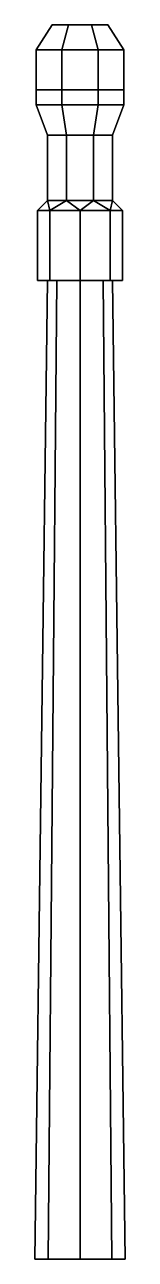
# Model space of a CAD drawing. Extents: x -0.09 to 0.09, y 0.56 to 3.02.
import ezdxf

# ---------------------------------------------------------------- set-up
doc = ezdxf.new("R2010")
doc.units = 0
doc.layers.add('GUN', color=1, linetype='CONTINUOUS')

msp = doc.modelspace()

# ---------------------------------------------------------------- linework, layer by layer
at = {"layer": 'GUN'}
for points in [[(-0.0364, 2.97, -0.0878), (-0.0878, 2.97, -0.0364), (-0.0554, 3.02, -0.023), (-0.023, 3.02, -0.0554)], [(-0.0878, 2.97, -0.0364), (-0.0878, 2.97, 0.0364), (-0.0554, 3.02, 0.023), (-0.0554, 3.02, -0.023)], [(-0.0878, 2.97, 0.0364), (-0.0364, 2.97, 0.0878), (-0.023, 3.02, 0.0554), (-0.0554, 3.02, 0.023)], [(0.0364, 2.97, -0.0878), (-0.0364, 2.97, -0.0878), (-0.023, 3.02, -0.0554), (0.023, 3.02, -0.0554)], [(-0.0364, 2.97, 0.0878), (0.0364, 2.97, 0.0878), (0.023, 3.02, 0.0554), (-0.023, 3.02, 0.0554)], [(0.0878, 2.97, -0.0364), (0.0364, 2.97, -0.0878), (0.023, 3.02, -0.0554), (0.0554, 3.02, -0.023)], [(0.0364, 2.97, 0.0878), (0.0878, 2.97, 0.0364), (0.0554, 3.02, 0.023), (0.023, 3.02, 0.0554)], [(0.0878, 2.97, 0.0364), (0.0878, 2.97, -0.0364), (0.0554, 3.02, -0.023), (0.0554, 3.02, 0.023)], [(-0.0364, 2.97, 0.0878), (-0.0878, 2.97, 0.0364), (-0.0878, 2.89, 0.0364), (-0.0364, 2.89, 0.0878)], [(-0.0878, 2.97, -0.0364), (-0.0364, 2.97, -0.0878), (-0.0364, 2.89, -0.0878), (-0.0878, 2.89, -0.0364)], [(0.0364, 2.97, 0.0878), (-0.0364, 2.97, 0.0878), (-0.0364, 2.89, 0.0878), (0.0364, 2.89, 0.0878)], [(-0.0364, 2.97, -0.0878), (0.0364, 2.97, -0.0878), (0.0364, 2.89, -0.0878), (-0.0364, 2.89, -0.0878)], [(0.0878, 2.97, 0.0364), (0.0364, 2.97, 0.0878), (0.0364, 2.89, 0.0878), (0.0878, 2.89, 0.0364)], [(0.0364, 2.97, -0.0878), (0.0878, 2.97, -0.0364), (0.0878, 2.89, -0.0364), (0.0364, 2.89, -0.0878)], [(-0.0364, 2.89, 0.0878), (-0.0878, 2.89, 0.0364), (-0.0878, 2.86, 0.0364), (-0.0364, 2.86, 0.0878)], [(-0.0878, 2.89, 0.0364), (-0.0878, 2.89, -0.0364), (-0.0878, 2.86, -0.0364), (-0.0878, 2.86, 0.0364)], [(-0.0878, 2.89, -0.0364), (-0.0364, 2.89, -0.0878), (-0.0364, 2.86, -0.0878), (-0.0878, 2.86, -0.0364)], [(0.0364, 2.89, 0.0878), (-0.0364, 2.89, 0.0878), (-0.0364, 2.86, 0.0878), (0.0364, 2.86, 0.0878)], [(-0.0364, 2.89, -0.0878), (0.0364, 2.89, -0.0878), (0.0364, 2.86, -0.0878), (-0.0364, 2.86, -0.0878)], [(0.0878, 2.89, 0.0364), (0.0364, 2.89, 0.0878), (0.0364, 2.86, 0.0878), (0.0878, 2.86, 0.0364)], [(0.0364, 2.89, -0.0878), (0.0878, 2.89, -0.0364), (0.0878, 2.86, -0.0364), (0.0364, 2.86, -0.0878)], [(0.0878, 2.89, -0.0364), (0.0878, 2.89, 0.0364), (0.0878, 2.86, 0.0364), (0.0878, 2.86, -0.0364)], [(-0.0268, 2.8, -0.0647), (-0.0647, 2.8, -0.0268), (-0.0878, 2.86, -0.0364), (-0.0364, 2.86, -0.0878)], [(-0.0647, 2.8, 0.0268), (-0.0268, 2.8, 0.0647), (-0.0364, 2.86, 0.0878), (-0.0878, 2.86, 0.0364)], [(0.0268, 2.8, -0.0647), (-0.0268, 2.8, -0.0647), (-0.0364, 2.86, -0.0878), (0.0364, 2.86, -0.0878)], [(-0.0268, 2.8, 0.0647), (0.0268, 2.8, 0.0647), (0.0364, 2.86, 0.0878), (-0.0364, 2.86, 0.0878)], [(0.0647, 2.8, -0.0268), (0.0268, 2.8, -0.0647), (0.0364, 2.86, -0.0878), (0.0878, 2.86, -0.0364)], [(0.0268, 2.8, 0.0647), (0.0647, 2.8, 0.0268), (0.0878, 2.86, 0.0364), (0.0364, 2.86, 0.0878)], [(-0.0268, 2.8, 0.0647), (-0.0647, 2.8, 0.0268), (-0.0647, 2.67, 0.0268), (-0.0268, 2.67, 0.0647)], [(-0.0647, 2.8, 0.0268), (-0.0647, 2.8, -0.0268), (-0.0647, 2.67, -0.0268), (-0.0647, 2.67, 0.0268)], [(-0.0647, 2.8, -0.0268), (-0.0268, 2.8, -0.0647), (-0.0268, 2.67, -0.0647), (-0.0647, 2.67, -0.0268)], [(0.0268, 2.8, 0.0647), (-0.0268, 2.8, 0.0647), (-0.0268, 2.67, 0.0647), (0.0268, 2.67, 0.0647)], [(-0.0268, 2.8, -0.0647), (0.0268, 2.8, -0.0647), (0.0268, 2.67, -0.0647), (-0.0268, 2.67, -0.0647)], [(0.0647, 2.8, 0.0268), (0.0268, 2.8, 0.0647), (0.0268, 2.67, 0.0647), (0.0647, 2.67, 0.0268)], [(0.0268, 2.8, -0.0647), (0.0647, 2.8, -0.0268), (0.0647, 2.67, -0.0268), (0.0268, 2.67, -0.0647)], [(0.0647, 2.8, -0.0268), (0.0647, 2.8, 0.0268), (0.0647, 2.67, 0.0268), (0.0647, 2.67, -0.0268)], [(-0.0601, 2.65, -0.0601), (-0.085, 2.65), (-0.0647, 2.67, 0.0268), (-0.0647, 2.67, -0.0268)], [(-0.085, 2.65), (-0.0601, 2.65, 0.0601), (-0.0268, 2.67, 0.0647), (-0.0647, 2.67, 0.0268)], [(0, 2.65, -0.085), (-0.0601, 2.65, -0.0601), (-0.0647, 2.67, -0.0268), (-0.0268, 2.67, -0.0647)], [(-0.0601, 2.65, 0.0601), (0, 2.65, 0.085), (0.0268, 2.67, 0.0647), (-0.0268, 2.67, 0.0647)], [(0.0601, 2.65, -0.0601), (0, 2.65, -0.085), (-0.0268, 2.67, -0.0647), (0.0268, 2.67, -0.0647)], [(0, 2.65, 0.085), (0.0601, 2.65, 0.0601), (0.0647, 2.67, 0.0268), (0.0268, 2.67, 0.0647)], [(0.085, 2.65), (0.0601, 2.65, -0.0601), (0.0268, 2.67, -0.0647), (0.0647, 2.67, -0.0268)], [(0.0601, 2.65, 0.0601), (0.085, 2.65), (0.0647, 2.67, -0.0268), (0.0647, 2.67, 0.0268)], [(-0.0601, 2.65, 0.0601), (-0.085, 2.65), (-0.085, 2.51), (-0.0601, 2.51, 0.0601)], [(-0.085, 2.65), (-0.0601, 2.65, -0.0601), (-0.0601, 2.51, -0.0601), (-0.085, 2.51)], [(0, 2.65, 0.085), (-0.0601, 2.65, 0.0601), (-0.0601, 2.51, 0.0601), (0, 2.51, 0.085)], [(-0.0601, 2.65, -0.0601), (0, 2.65, -0.085), (0, 2.51, -0.085), (-0.0601, 2.51, -0.0601)], [(0.0601, 2.65, 0.0601), (0, 2.65, 0.085), (0, 2.51, 0.085), (0.0601, 2.51, 0.0601)], [(0, 2.65, -0.085), (0.0601, 2.65, -0.0601), (0.0601, 2.51, -0.0601), (0, 2.51, -0.085)], [(0.085, 2.65), (0.0601, 2.65, 0.0601), (0.0601, 2.51, 0.0601), (0.085, 2.51)], [(0.0601, 2.65, -0.0601), (0.085, 2.65), (0.085, 2.51), (0.0601, 2.51, -0.0601)], [(-0.0636, 0.56, -0.0636), (-0.09, 0.56), (-0.065, 2.51), (-0.046, 2.51, -0.046)], [(-0.09, 0.56), (-0.0636, 0.56, 0.0636), (-0.046, 2.51, 0.046), (-0.065, 2.51)], [(-0.0601, 2.51, 0.0601), (-0.085, 2.51), (-0.065, 2.51), (-0.046, 2.51, 0.046)], [(-0.085, 2.51), (-0.0601, 2.51, -0.0601), (-0.046, 2.51, -0.046), (-0.065, 2.51)], [(0, 0.56, -0.09), (-0.0636, 0.56, -0.0636), (-0.046, 2.51, -0.046), (0, 2.51, -0.065)], [(-0.0636, 0.56, 0.0636), (0, 0.56, 0.09), (0, 2.51, 0.065), (-0.046, 2.51, 0.046)], [(0, 2.51, 0.085), (-0.0601, 2.51, 0.0601), (-0.046, 2.51, 0.046), (0, 2.51, 0.065)], [(-0.0601, 2.51, -0.0601), (0, 2.51, -0.085), (0, 2.51, -0.065), (-0.046, 2.51, -0.046)], [(0.0636, 0.56, -0.0636), (0, 0.56, -0.09), (0, 2.51, -0.065), (0.046, 2.51, -0.046)], [(0, 0.56, 0.09), (0.0636, 0.56, 0.0636), (0.046, 2.51, 0.046), (0, 2.51, 0.065)], [(0, 2.51, -0.085), (0.0601, 2.51, -0.0601), (0.046, 2.51, -0.046), (0, 2.51, -0.065)], [(0.0601, 2.51, 0.0601), (0, 2.51, 0.085), (0, 2.51, 0.065), (0.046, 2.51, 0.046)], [(0.09, 0.56), (0.0636, 0.56, -0.0636), (0.046, 2.51, -0.046), (0.065, 2.51)], [(0.0636, 0.56, 0.0636), (0.09, 0.56), (0.065, 2.51), (0.046, 2.51, 0.046)], [(0.0601, 2.51, -0.0601), (0.085, 2.51), (0.065, 2.51), (0.046, 2.51, -0.046)], [(0.085, 2.51), (0.0601, 2.51, 0.0601), (0.046, 2.51, 0.046), (0.065, 2.51)]]:
    msp.add_3dface(points, dxfattribs=at)

doc.saveas('drawing.dxf')
